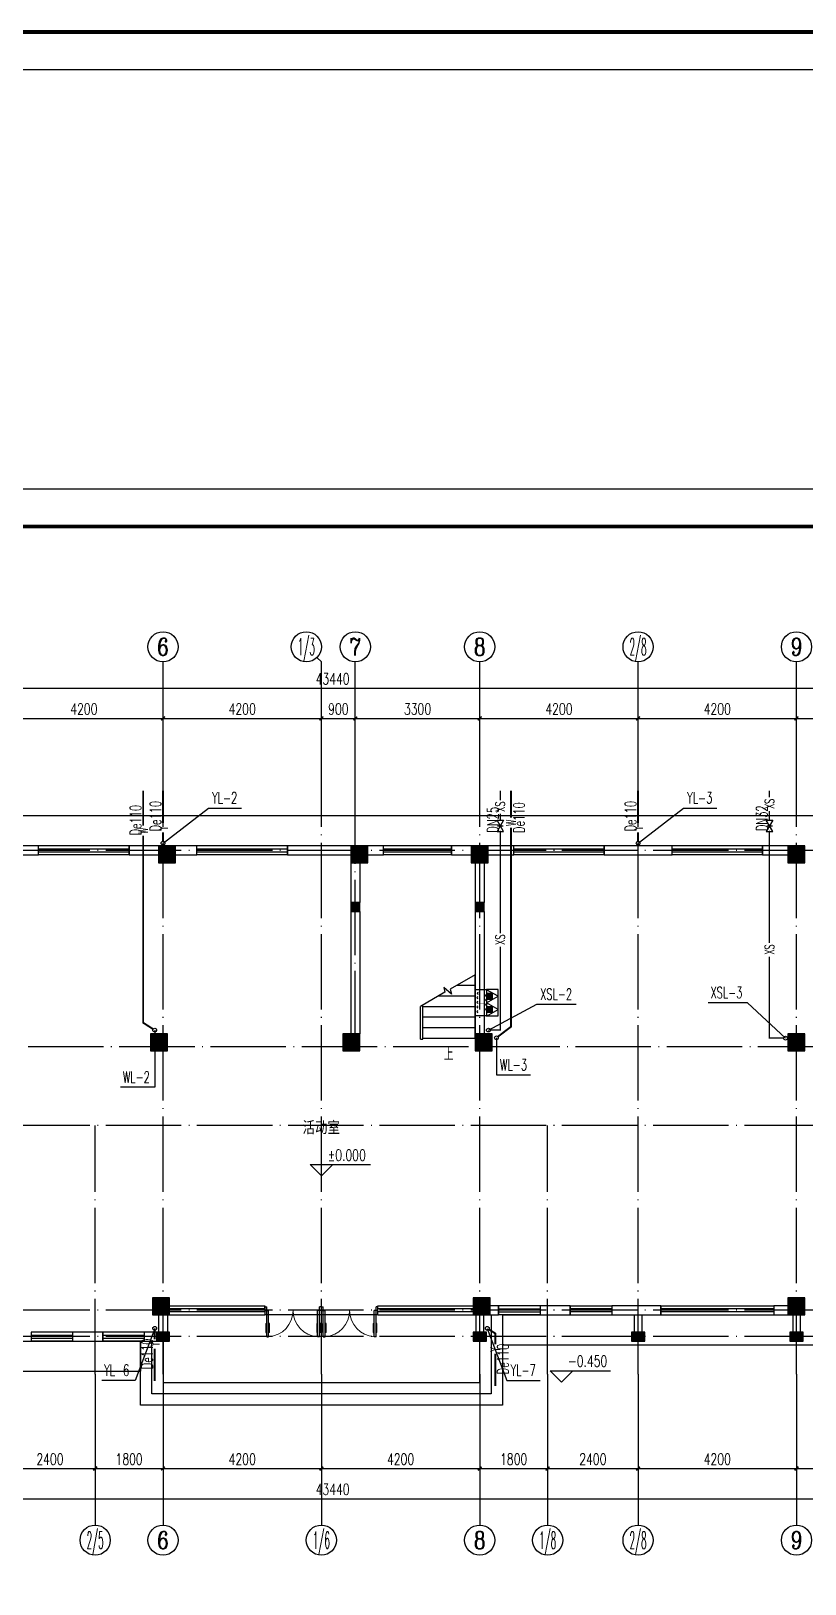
# Model space of a CAD drawing. Extents: x -216126 to 1846968, y -229642 to 543368.
# Drawn here: x 404697 to 425222, y 378056 to 419253 of the extents above; entities that cross this region are included whole.
import ezdxf
from ezdxf.enums import TextEntityAlignment as Align

# ---------------------------------------------------------------- set-up
doc = ezdxf.new("R2010")
doc.units = 0
doc.header["$LTSCALE"] = 1000
doc.header["$MEASUREMENT"] = 0
doc.linetypes.add('DOTE', pattern=[2.42, 2, -0.2, 0.02, -0.2])
doc.layers.get('Defpoints').update_dxf_attribs({"color": 250})
for name, color, linetype in [('AXIS', 171, 'Continuous'), ('AXIS_TEXT', 7, 'Continuous'), ('COLUMN', 9, 'Continuous'), ('DIM_ELEV', 171, 'Continuous'), ('DIM_SYMB', 171, 'Continuous'), ('DIM_污水', 3, 'Continuous'), ('DIM_消防', 3, 'Continuous'), ('DIM_雨水', 3, 'Continuous'), ('DOTE', 8, 'DOTE'), ('GROUND', 150, 'Continuous'), ('JZ__灭火器', 6, 'Continuous'), ('PIPE-污水', 2, 'Continuous'), ('PIPE-消防', 1, 'Continuous'), ('PIPE-雨水', 4, 'Continuous'), ('PUB_HATCH', 8, 'Continuous'), ('PUB_TEXT', 7, 'Continuous'), ('S_WALL', 9, 'Continuous'), ('STAIR', 3, 'Continuous'), ('TEXT_污水', 7, 'Continuous'), ('TEXT_消防', 7, 'Continuous'), ('TEXT_雨水', 7, 'Continuous'), ('TK', 4, 'Continuous'), ('TWT_TEXT', 7, 'Continuous'), ('VALVE_消防', 7, 'Continuous'), ('VPIPE-污水', 2, 'Continuous'), ('VPIPE-消防', 1, 'Continuous'), ('VPIPE-雨水', 4, 'Continuous'), ('WALL', 9, 'Continuous'), ('WINDOW', 8, 'Continuous')]:
    doc.layers.add(name, color=color, linetype=linetype)
doc.styles.add('_TCH_AXIS', font='COMPLEX', dxfattribs={"bigfont": 'GBCBIG'})
doc.styles.add('_TCH_DIM', font='SIMPLEX', dxfattribs={"bigfont": 'GBCBIG'})
doc.styles.add('_TCH_DIM_T3', font='SIMPLEX', dxfattribs={"width": 0.705882, "bigfont": 'GBCBIG'})
doc.styles.add('_TWT_PIPEDN', font='SIMPLEX', dxfattribs={"width": 0.8, "height": 3, "bigfont": 'HZTXT'})
doc.styles.add('_TWT_PIPETEXT', font='COMPLEX', dxfattribs={"width": 0.8, "height": 2.5, "bigfont": 'HZTXT'})
doc.styles.add('_TWT_SERIAL', font='COMPLEX', dxfattribs={"width": 0.8, "height": 3, "bigfont": 'HZTXT'})
doc.styles.add('COMPLEX', font='COMPLEX')
doc.styles.add('宋体', font='', dxfattribs={"width": 0.8})
doc.styles.get('宋体').set_extended_font_data('SimSun')
doc.dimstyles.new('_TCH_ARCH&&100', dxfattribs={"dimtxt": 297.5, "dimasz": 100, "dimexe": 250, "dimexo": 300, "dimgap": 100, "dimtad": 1, "dimdec": 0, "dimzin": 0, "dimdsep": 46, "dimtxsty": '_TCH_DIM_T3', "dimblk": 'ARCHTICK', "dimcen": 0.09, "dimclrt": 7, "dimazin": 2, "dimtfac": 1, "dimtdec": 0, "dimtix": 1, "dimtmove": 2, "dimatfit": 3, "dimfxl": 0, "dimtolj": 1, "dimtzin": 0, "dimarcsym": 0})

# ---------------------------------------------------------------- blocks, each defined once
blk = doc.blocks.new('消防软管卷盘')
blk.add_lwpolyline([(4963954, 151899), (4963954, 150312), (4964641, 150312), (4964641, 151899)], close=True)
for points, const_width in [([(4964134, 151704), (4964482, 151704)], 1), ([(4964134, 151566), (4964482, 151566)], 1), ([(4964134, 151428), (4964482, 151428)], 1), ([(4964134, 151290), (4964482, 151290)], 1), ([(4964134, 151152), (4964482, 151152)], 1), ([(4964134, 151014), (4964482, 151014)], 0.1), ([(4964134, 150876), (4964482, 150876)], 1), ([(4964134, 150738), (4964482, 150738)], 1), ([(4964150, 150600), (4964499, 150600)], 1), ([(4964150, 150462), (4964499, 150462)], 1)]:
    blk.add_lwpolyline(points, dxfattribs=dict(const_width=const_width))
for centre, start, end in [((4964134, 151636), 90, 270), ((4964134, 151360), 90, 270), ((4964482, 151498), 270, 90), ((4964134, 151084), 90, 270), ((4964134, 150808), 90, 270), ((4964150, 150532), 90, 270), ((4964482, 151222), 270, 90), ((4964482, 150946), 270, 90), ((4964499, 150670), 270, 90)]:
    blk.add_arc(centre, 69, start, end)
blk = doc.blocks.new('手提式干粉灭火器')
h = blk.add_hatch()
h.set_pattern_fill('ANSI31', color=256, scale=225.365854, style=0)
h.set_pattern_definition([(45, (276289.086, 185586.136), (-19.9197154, 19.9197154), [])])
h.paths.add_polyline_path([(72, 158), (-72, 158), (-72, 19), (72, 19)])
for points in [[(0, 303), (-175, 0), (175, 0)], [(-72, 19), (72, 19), (72, 158), (-72, 158)]]:
    blk.add_lwpolyline(points, close=True)
blk = doc.blocks.new('92623')
blk.add_lwpolyline([(8910066, 83014), (8909273, 83014), (8909273, 82670), (8910066, 82670)], close=True)
at = {"xscale": -0.5, "yscale": 0.5, "zscale": 0.5, "rotation": 89.99999999998747}
blk.add_blockref('消防软管卷盘', (8985223, 2565334), dxfattribs=at)
at = {"layer": 'JZ__灭火器', "xscale": 1.141071624, "yscale": 1.141071624, "zscale": 1.141071624, "rotation": 180}
for p in [(8909466, 83014), (8909863, 83014)]:
    blk.add_blockref('手提式干粉灭火器', p, dxfattribs=at)
blk = doc.blocks.new('GeYuanFrame_38537115', base_point=(20.09, 4.53))
at = {"layer": 'TK'}
blk.add_lwpolyline([(20.09, 4.53), (20.09, 598.53), (861.09, 598.53), (861.09, 4.53)], close=True, dxfattribs=at)
at = {"layer": 'TK', "const_width": 1}
blk.add_lwpolyline([(45.09, 588.53), (851.09, 588.53), (851.09, 14.53), (45.09, 14.53)], close=True, dxfattribs=at)
blk = doc.blocks.new('GeYuanFrame_37871803', base_point=(20.09, 4.53))
at = {"layer": 'TK'}
blk.add_lwpolyline([(20.09, 4.53), (20.09, 598.53), (861.09, 598.53), (861.09, 4.53)], close=True, dxfattribs=at)
at = {"layer": 'TK', "const_width": 1}
blk.add_lwpolyline([(45.09, 588.53), (851.09, 588.53), (851.09, 14.53), (45.09, 14.53)], close=True, dxfattribs=at)
blk = doc.blocks.new('$TCHSYS$WIN2D')
for p, q in [((-0.5, 0.5), (0.5, 0.5)), ((-0.5, 0.5), (-0.5, -0.5)), ((0.5, 0.5), (0.5, -0.5)), ((0.5, 0.167), (-0.5, 0.167)), ((0.5, -0.167), (-0.5, -0.167)), ((-0.5, -0.5), (0.5, -0.5))]:
    blk.add_line(p, q)
blk = doc.blocks.new('_FZH')
blk.add_lwpolyline([(-0.5, -0.5), (0.5, -0.5), (0.5, 0.5), (-0.5, 0.5)], close=True)
at = {"layer": 'PUB_HATCH'}
blk.add_solid([(-0.5, -0.5), (0.5, -0.5), (-0.5, 0.5), (0.5, 0.5)], dxfattribs=at)
blk = doc.blocks.new('$WINLIB2D$00000001')
at = {"color": 0}
for points in [[(-0.5, 0.5), (-0.5, -0.5)], [(-0.5, 0.5), (0.5, 0.5)], [(0.5, -0.5), (0.5, 0.5)], [(0.5, 0.167), (-0.5, 0.167)], [(0.5, -0.167), (-0.5, -0.167)], [(-0.5, -0.5), (0.5, -0.5)]]:
    blk.add_lwpolyline(points, dxfattribs=at)
blk = doc.blocks.new('$DorLib2D$00000011')
at = {"lineweight": 13}
for p, q in [((-0.483, 0.396), (-0.483, 0.235)), ((-0.417, 0.396), (-0.417, 0.235)), ((0.417, 0.396), (0.417, 0.235)), ((0.483, 0.396), (0.483, 0.235))]:
    blk.add_line(p, q, dxfattribs=at)
for p, q in [((-0.483, 0.396), (-0.467, 0.396)), ((-0.467, 0.471), (-0.467, -0.062)), ((-0.467, 0.471), (-0.433, 0.471)), ((-0.433, 0.471), (-0.433, 0.004)), ((-0.417, 0.396), (-0.433, 0.396)), ((0.417, 0.396), (0.433, 0.396)), ((0.433, 0.471), (0.433, 0.004)), ((0.467, 0.471), (0.433, 0.471)), ((0.467, 0.471), (0.467, -0.062)), ((0.483, 0.396), (0.467, 0.396)), ((-0.5, 0.004), (-0.433, 0.004)), ((-0.5, 0.004), (-0.5, -0.062)), ((-0.483, 0.235), (-0.467, 0.235)), ((-0.417, 0.235), (-0.433, 0.235)), ((0.417, 0.235), (0.433, 0.235)), ((0.5, 0.004), (0.433, 0.004)), ((0.483, 0.235), (0.467, 0.235)), ((0.5, 0.004), (0.5, -0.062)), ((-0.5, -0.062), (-0.467, -0.062)), ((0.5, -0.062), (0.467, -0.062))]:
    blk.add_line(p, q)
for centre, start, end in [((-0.467, 0.004), 0, 85.904), ((0.467, 0.004), 94.096, 180)]:
    blk.add_arc(centre, 0.467, start, end, dxfattribs=at)
blk = doc.blocks.new('_AXISO')
blk.add_circle((0, 0), 0.5)
at = {"layer": 'AXIS_TEXT', "style": 'COMPLEX', "width": 1.041667}
blk.add_attdef('A', text='', height=0.56, dxfattribs=at).set_placement((-0.25, -0.28), (0.25, -0.28), align=Align.FIT)
blk = doc.blocks.new('_ArchTick')
at = {"color": 0, "linetype": 'ByBlock', "const_width": 0.4}
blk.add_lwpolyline([(-0.5, -0.5), (0.5, 0.5)], dxfattribs=at)
blk = doc.blocks.new('*D276')
at = {"layer": 'AXIS', "color": 0, "lineweight": -2}
for p, q in [((390977, 383317), (390977, 380067)), ((434417, 383317), (434417, 380067)), ((390977, 380317), (434417, 380317))]:
    blk.add_line(p, q, dxfattribs=at)
at = {"layer": 'Defpoints', "color": 0}
for p in [(390977, 383617), (434417, 383617), (434417, 380317)]:
    blk.add_point(p, dxfattribs=at)
at = {"layer": 'AXIS', "color": 0, "lineweight": -2, "xscale": 100, "yscale": 100, "zscale": 100, "rotation": 180}
blk.add_blockref('_ArchTick', (390977, 380317), dxfattribs=at)
at = {"layer": 'AXIS', "color": 0, "lineweight": -2, "xscale": 100, "yscale": 100, "zscale": 100}
blk.add_blockref('_ArchTick', (434417, 380317), dxfattribs=at)
at = {"layer": 'AXIS', "color": 7, "insert": (412697, 380566), "char_height": 297.5, "attachment_point": 5, "style": '_TCH_DIM_T3'}
blk.add_mtext('\\A1;43440', dxfattribs=at)
blk = doc.blocks.new('*D282')
at = {"layer": 'AXIS', "color": 0, "lineweight": -2}
for p, q in [((403997, 383317), (403997, 380867)), ((406397, 383317), (406397, 380867)), ((403997, 381117), (406397, 381117))]:
    blk.add_line(p, q, dxfattribs=at)
at = {"layer": 'Defpoints', "color": 0}
for p in [(403997, 383617), (406397, 383617), (406397, 381117)]:
    blk.add_point(p, dxfattribs=at)
at = {"layer": 'AXIS', "color": 0, "lineweight": -2, "xscale": 100, "yscale": 100, "zscale": 100, "rotation": 180}
blk.add_blockref('_ArchTick', (403997, 381117), dxfattribs=at)
at = {"layer": 'AXIS', "color": 0, "lineweight": -2, "xscale": 100, "yscale": 100, "zscale": 100}
blk.add_blockref('_ArchTick', (406397, 381117), dxfattribs=at)
at = {"layer": 'AXIS', "color": 7, "insert": (405197, 381366), "char_height": 297.5, "attachment_point": 5, "style": '_TCH_DIM_T3'}
blk.add_mtext('\\A1;2400', dxfattribs=at)
blk = doc.blocks.new('*D283')
at = {"layer": 'AXIS', "color": 0, "lineweight": -2}
for p, q in [((406397, 383317), (406397, 380867)), ((408197, 383317), (408197, 380867)), ((406397, 381117), (408197, 381117))]:
    blk.add_line(p, q, dxfattribs=at)
at = {"layer": 'Defpoints', "color": 0}
for p in [(406397, 383617), (408197, 383617), (408197, 381117)]:
    blk.add_point(p, dxfattribs=at)
at = {"layer": 'AXIS', "color": 0, "lineweight": -2, "xscale": 100, "yscale": 100, "zscale": 100, "rotation": 180}
blk.add_blockref('_ArchTick', (406397, 381117), dxfattribs=at)
at = {"layer": 'AXIS', "color": 0, "lineweight": -2, "xscale": 100, "yscale": 100, "zscale": 100}
blk.add_blockref('_ArchTick', (408197, 381117), dxfattribs=at)
at = {"layer": 'AXIS', "color": 7, "insert": (407297, 381366), "char_height": 297.5, "attachment_point": 5, "style": '_TCH_DIM_T3'}
blk.add_mtext('\\A1;1800', dxfattribs=at)
blk = doc.blocks.new('*D284')
at = {"layer": 'AXIS', "color": 0, "lineweight": -2}
for p, q in [((408197, 383317), (408197, 380867)), ((412397, 383317), (412397, 380867)), ((408197, 381117), (412397, 381117))]:
    blk.add_line(p, q, dxfattribs=at)
at = {"layer": 'Defpoints', "color": 0}
for p in [(408197, 383617), (412397, 383617), (412397, 381117)]:
    blk.add_point(p, dxfattribs=at)
at = {"layer": 'AXIS', "color": 0, "lineweight": -2, "xscale": 100, "yscale": 100, "zscale": 100, "rotation": 180}
blk.add_blockref('_ArchTick', (408197, 381117), dxfattribs=at)
at = {"layer": 'AXIS', "color": 0, "lineweight": -2, "xscale": 100, "yscale": 100, "zscale": 100}
blk.add_blockref('_ArchTick', (412397, 381117), dxfattribs=at)
at = {"layer": 'AXIS', "color": 7, "insert": (410297, 381366), "char_height": 297.5, "attachment_point": 5, "style": '_TCH_DIM_T3'}
blk.add_mtext('\\A1;4200', dxfattribs=at)
blk = doc.blocks.new('*D285')
at = {"layer": 'AXIS', "color": 0, "lineweight": -2}
for p, q in [((412397, 383317), (412397, 380867)), ((416597, 383317), (416597, 380867)), ((412397, 381117), (416597, 381117))]:
    blk.add_line(p, q, dxfattribs=at)
at = {"layer": 'Defpoints', "color": 0}
for p in [(412397, 383617), (416597, 383617), (416597, 381117)]:
    blk.add_point(p, dxfattribs=at)
at = {"layer": 'AXIS', "color": 0, "lineweight": -2, "xscale": 100, "yscale": 100, "zscale": 100, "rotation": 180}
blk.add_blockref('_ArchTick', (412397, 381117), dxfattribs=at)
at = {"layer": 'AXIS', "color": 0, "lineweight": -2, "xscale": 100, "yscale": 100, "zscale": 100}
blk.add_blockref('_ArchTick', (416597, 381117), dxfattribs=at)
at = {"layer": 'AXIS', "color": 7, "insert": (414497, 381366), "char_height": 297.5, "attachment_point": 5, "style": '_TCH_DIM_T3'}
blk.add_mtext('\\A1;4200', dxfattribs=at)
blk = doc.blocks.new('*D286')
at = {"layer": 'AXIS', "color": 0, "lineweight": -2}
for p, q in [((416597, 383317), (416597, 380867)), ((418397, 383317), (418397, 380867)), ((416597, 381117), (418397, 381117))]:
    blk.add_line(p, q, dxfattribs=at)
at = {"layer": 'Defpoints', "color": 0}
for p in [(416597, 383617), (418397, 383617), (418397, 381117)]:
    blk.add_point(p, dxfattribs=at)
at = {"layer": 'AXIS', "color": 0, "lineweight": -2, "xscale": 100, "yscale": 100, "zscale": 100, "rotation": 180}
blk.add_blockref('_ArchTick', (416597, 381117), dxfattribs=at)
at = {"layer": 'AXIS', "color": 0, "lineweight": -2, "xscale": 100, "yscale": 100, "zscale": 100}
blk.add_blockref('_ArchTick', (418397, 381117), dxfattribs=at)
at = {"layer": 'AXIS', "color": 7, "insert": (417497, 381366), "char_height": 297.5, "attachment_point": 5, "style": '_TCH_DIM_T3'}
blk.add_mtext('\\A1;1800', dxfattribs=at)
blk = doc.blocks.new('*D287')
at = {"layer": 'AXIS', "color": 0, "lineweight": -2}
for p, q in [((418397, 383317), (418397, 380867)), ((420797, 383317), (420797, 380867)), ((418397, 381117), (420797, 381117))]:
    blk.add_line(p, q, dxfattribs=at)
at = {"layer": 'Defpoints', "color": 0}
for p in [(418397, 383617), (420797, 383617), (420797, 381117)]:
    blk.add_point(p, dxfattribs=at)
at = {"layer": 'AXIS', "color": 0, "lineweight": -2, "xscale": 100, "yscale": 100, "zscale": 100, "rotation": 180}
blk.add_blockref('_ArchTick', (418397, 381117), dxfattribs=at)
at = {"layer": 'AXIS', "color": 0, "lineweight": -2, "xscale": 100, "yscale": 100, "zscale": 100}
blk.add_blockref('_ArchTick', (420797, 381117), dxfattribs=at)
at = {"layer": 'AXIS', "color": 7, "insert": (419597, 381366), "char_height": 297.5, "attachment_point": 5, "style": '_TCH_DIM_T3'}
blk.add_mtext('\\A1;2400', dxfattribs=at)
blk = doc.blocks.new('*D288')
at = {"layer": 'AXIS', "color": 0, "lineweight": -2}
for p, q in [((420797, 383317), (420797, 380867)), ((424997, 383317), (424997, 380867)), ((420797, 381117), (424997, 381117))]:
    blk.add_line(p, q, dxfattribs=at)
at = {"layer": 'Defpoints', "color": 0}
for p in [(420797, 383617), (424997, 383617), (424997, 381117)]:
    blk.add_point(p, dxfattribs=at)
at = {"layer": 'AXIS', "color": 0, "lineweight": -2, "xscale": 100, "yscale": 100, "zscale": 100, "rotation": 180}
blk.add_blockref('_ArchTick', (420797, 381117), dxfattribs=at)
at = {"layer": 'AXIS', "color": 0, "lineweight": -2, "xscale": 100, "yscale": 100, "zscale": 100}
blk.add_blockref('_ArchTick', (424997, 381117), dxfattribs=at)
at = {"layer": 'AXIS', "color": 7, "insert": (422897, 381366), "char_height": 297.5, "attachment_point": 5, "style": '_TCH_DIM_T3'}
blk.add_mtext('\\A1;4200', dxfattribs=at)
blk = doc.blocks.new('*D289')
at = {"layer": 'AXIS', "color": 0, "lineweight": -2}
for p, q in [((424997, 383317), (424997, 380867)), ((429197, 383317), (429197, 380867)), ((424997, 381117), (429197, 381117))]:
    blk.add_line(p, q, dxfattribs=at)
at = {"layer": 'Defpoints', "color": 0}
for p in [(424997, 383617), (429197, 383617), (429197, 381117)]:
    blk.add_point(p, dxfattribs=at)
at = {"layer": 'AXIS', "color": 0, "lineweight": -2, "xscale": 100, "yscale": 100, "zscale": 100, "rotation": 180}
blk.add_blockref('_ArchTick', (424997, 381117), dxfattribs=at)
at = {"layer": 'AXIS', "color": 0, "lineweight": -2, "xscale": 100, "yscale": 100, "zscale": 100}
blk.add_blockref('_ArchTick', (429197, 381117), dxfattribs=at)
at = {"layer": 'AXIS', "color": 7, "insert": (427097, 381366), "char_height": 297.5, "attachment_point": 5, "style": '_TCH_DIM_T3'}
blk.add_mtext('\\A1;4200', dxfattribs=at)
blk = doc.blocks.new('*D293')
at = {"layer": 'AXIS', "color": 0, "lineweight": -2}
for p, q in [((390977, 398817), (390977, 402067)), ((390977, 401817), (434417, 401817)), ((434417, 398817), (434417, 402067))]:
    blk.add_line(p, q, dxfattribs=at)
at = {"layer": 'Defpoints', "color": 0}
for p in [(434417, 401817), (390977, 398517), (434417, 398517)]:
    blk.add_point(p, dxfattribs=at)
at = {"layer": 'AXIS', "color": 0, "lineweight": -2, "xscale": 100, "yscale": 100, "zscale": 100, "rotation": 180}
blk.add_blockref('_ArchTick', (390977, 401817), dxfattribs=at)
at = {"layer": 'AXIS', "color": 0, "lineweight": -2, "xscale": 100, "yscale": 100, "zscale": 100}
blk.add_blockref('_ArchTick', (434417, 401817), dxfattribs=at)
at = {"layer": 'AXIS', "color": 7, "insert": (412697, 402066), "char_height": 297.5, "attachment_point": 5, "style": '_TCH_DIM_T3'}
blk.add_mtext('\\A1;43440', dxfattribs=at)
blk = doc.blocks.new('*D299')
at = {"layer": 'AXIS', "color": 0, "lineweight": -2}
for p, q in [((403997, 398817), (403997, 401267)), ((408197, 398817), (408197, 401267)), ((403997, 401017), (408197, 401017))]:
    blk.add_line(p, q, dxfattribs=at)
at = {"layer": 'Defpoints', "color": 0}
for p in [(408197, 401017), (403997, 398517), (408197, 398517)]:
    blk.add_point(p, dxfattribs=at)
at = {"layer": 'AXIS', "color": 0, "lineweight": -2, "xscale": 100, "yscale": 100, "zscale": 100, "rotation": 180}
blk.add_blockref('_ArchTick', (403997, 401017), dxfattribs=at)
at = {"layer": 'AXIS', "color": 0, "lineweight": -2, "xscale": 100, "yscale": 100, "zscale": 100}
blk.add_blockref('_ArchTick', (408197, 401017), dxfattribs=at)
at = {"layer": 'AXIS', "color": 7, "insert": (406097, 401266), "char_height": 297.5, "attachment_point": 5, "style": '_TCH_DIM_T3'}
blk.add_mtext('\\A1;4200', dxfattribs=at)
blk = doc.blocks.new('*D300')
at = {"layer": 'AXIS', "color": 0, "lineweight": -2}
for p, q in [((408197, 398817), (408197, 401267)), ((412397, 398817), (412397, 401267)), ((408197, 401017), (412397, 401017))]:
    blk.add_line(p, q, dxfattribs=at)
at = {"layer": 'Defpoints', "color": 0}
for p in [(412397, 401017), (408197, 398517), (412397, 398517)]:
    blk.add_point(p, dxfattribs=at)
at = {"layer": 'AXIS', "color": 0, "lineweight": -2, "xscale": 100, "yscale": 100, "zscale": 100, "rotation": 180}
blk.add_blockref('_ArchTick', (408197, 401017), dxfattribs=at)
at = {"layer": 'AXIS', "color": 0, "lineweight": -2, "xscale": 100, "yscale": 100, "zscale": 100}
blk.add_blockref('_ArchTick', (412397, 401017), dxfattribs=at)
at = {"layer": 'AXIS', "color": 7, "insert": (410297, 401266), "char_height": 297.5, "attachment_point": 5, "style": '_TCH_DIM_T3'}
blk.add_mtext('\\A1;4200', dxfattribs=at)
blk = doc.blocks.new('*D301')
at = {"layer": 'AXIS', "color": 0, "lineweight": -2}
for p, q in [((412397, 398817), (412397, 401267)), ((413297, 398817), (413297, 401267)), ((412397, 401017), (413297, 401017))]:
    blk.add_line(p, q, dxfattribs=at)
at = {"layer": 'Defpoints', "color": 0}
for p in [(413297, 401017), (412397, 398517), (413297, 398517)]:
    blk.add_point(p, dxfattribs=at)
at = {"layer": 'AXIS', "color": 0, "lineweight": -2, "xscale": 100, "yscale": 100, "zscale": 100, "rotation": 180}
blk.add_blockref('_ArchTick', (412397, 401017), dxfattribs=at)
at = {"layer": 'AXIS', "color": 0, "lineweight": -2, "xscale": 100, "yscale": 100, "zscale": 100}
blk.add_blockref('_ArchTick', (413297, 401017), dxfattribs=at)
at = {"layer": 'AXIS', "color": 7, "insert": (412847, 401266), "char_height": 297.5, "attachment_point": 5, "style": '_TCH_DIM_T3'}
blk.add_mtext('\\A1;900', dxfattribs=at)
blk = doc.blocks.new('*D302')
at = {"layer": 'AXIS', "color": 0, "lineweight": -2}
for p, q in [((413297, 398817), (413297, 401267)), ((416597, 398817), (416597, 401267)), ((413297, 401017), (416597, 401017))]:
    blk.add_line(p, q, dxfattribs=at)
at = {"layer": 'Defpoints', "color": 0}
for p in [(416597, 401017), (413297, 398517), (416597, 398517)]:
    blk.add_point(p, dxfattribs=at)
at = {"layer": 'AXIS', "color": 0, "lineweight": -2, "xscale": 100, "yscale": 100, "zscale": 100, "rotation": 180}
blk.add_blockref('_ArchTick', (413297, 401017), dxfattribs=at)
at = {"layer": 'AXIS', "color": 0, "lineweight": -2, "xscale": 100, "yscale": 100, "zscale": 100}
blk.add_blockref('_ArchTick', (416597, 401017), dxfattribs=at)
at = {"layer": 'AXIS', "color": 7, "insert": (414947, 401266), "char_height": 297.5, "attachment_point": 5, "style": '_TCH_DIM_T3'}
blk.add_mtext('\\A1;3300', dxfattribs=at)
blk = doc.blocks.new('*D303')
at = {"layer": 'AXIS', "color": 0, "lineweight": -2}
for p, q in [((416597, 398817), (416597, 401267)), ((420797, 398817), (420797, 401267)), ((416597, 401017), (420797, 401017))]:
    blk.add_line(p, q, dxfattribs=at)
at = {"layer": 'Defpoints', "color": 0}
for p in [(420797, 401017), (416597, 398517), (420797, 398517)]:
    blk.add_point(p, dxfattribs=at)
at = {"layer": 'AXIS', "color": 0, "lineweight": -2, "xscale": 100, "yscale": 100, "zscale": 100, "rotation": 180}
blk.add_blockref('_ArchTick', (416597, 401017), dxfattribs=at)
at = {"layer": 'AXIS', "color": 0, "lineweight": -2, "xscale": 100, "yscale": 100, "zscale": 100}
blk.add_blockref('_ArchTick', (420797, 401017), dxfattribs=at)
at = {"layer": 'AXIS', "color": 7, "insert": (418697, 401266), "char_height": 297.5, "attachment_point": 5, "style": '_TCH_DIM_T3'}
blk.add_mtext('\\A1;4200', dxfattribs=at)
blk = doc.blocks.new('*D304')
at = {"layer": 'AXIS', "color": 0, "lineweight": -2}
for p, q in [((420797, 398817), (420797, 401267)), ((424997, 398817), (424997, 401267)), ((420797, 401017), (424997, 401017))]:
    blk.add_line(p, q, dxfattribs=at)
at = {"layer": 'Defpoints', "color": 0}
for p in [(424997, 401017), (420797, 398517), (424997, 398517)]:
    blk.add_point(p, dxfattribs=at)
at = {"layer": 'AXIS', "color": 0, "lineweight": -2, "xscale": 100, "yscale": 100, "zscale": 100, "rotation": 180}
blk.add_blockref('_ArchTick', (420797, 401017), dxfattribs=at)
at = {"layer": 'AXIS', "color": 0, "lineweight": -2, "xscale": 100, "yscale": 100, "zscale": 100}
blk.add_blockref('_ArchTick', (424997, 401017), dxfattribs=at)
at = {"layer": 'AXIS', "color": 7, "insert": (422897, 401266), "char_height": 297.5, "attachment_point": 5, "style": '_TCH_DIM_T3'}
blk.add_mtext('\\A1;4200', dxfattribs=at)
blk = doc.blocks.new('*D305')
at = {"layer": 'AXIS', "color": 0, "lineweight": -2}
for p, q in [((424997, 398817), (424997, 401267)), ((429197, 398817), (429197, 401267)), ((424997, 401017), (429197, 401017))]:
    blk.add_line(p, q, dxfattribs=at)
at = {"layer": 'Defpoints', "color": 0}
for p in [(429197, 401017), (424997, 398517), (429197, 398517)]:
    blk.add_point(p, dxfattribs=at)
at = {"layer": 'AXIS', "color": 0, "lineweight": -2, "xscale": 100, "yscale": 100, "zscale": 100, "rotation": 180}
blk.add_blockref('_ArchTick', (424997, 401017), dxfattribs=at)
at = {"layer": 'AXIS', "color": 0, "lineweight": -2, "xscale": 100, "yscale": 100, "zscale": 100}
blk.add_blockref('_ArchTick', (429197, 401017), dxfattribs=at)
at = {"layer": 'AXIS', "color": 7, "insert": (427097, 401266), "char_height": 297.5, "attachment_point": 5, "style": '_TCH_DIM_T3'}
blk.add_mtext('\\A1;4200', dxfattribs=at)
blk = doc.blocks.new('$VALVE$00000296')
for points in [[(-125, 72), (-125, -72), (125, 72), (125, -72), (-125, 72)], [(0, 60), (0, -64)]]:
    blk.add_lwpolyline(points)
for p in [(-125, 0), (125, 0)]:
    blk.add_point(p)

msp = doc.modelspace()

# ---------------------------------------------------------------- hatches: boundary and pattern name
at = {"layer": 'PIPE-污水', "linetype": 'Continuous'}
for points in [[(407669.5, 392945), (407656, 392924), (407644.5, 392931.4)], [(407669.5, 392945), (407644.5, 392945), (407644.5, 392931.4)], [(417425.5, 392838.5), (417440.7, 392818.6), (417450.5, 392826.1)], [(417425.5, 392838.5), (417450.5, 392838.5), (417450.5, 392826.1)]]:
    msp.add_hatch(color=256, dxfattribs=at).paths.add_polyline_path(points)
at = {"layer": 'PIPE-消防', "linetype": 'Continuous'}
for points in [[(417141, 392748.5), (417141, 392731), (417158.5, 392731)], [(417141, 392748.5), (417158.5, 392748.5), (417158.5, 392731)], [(424281.5, 392536.1), (424281.5, 392518.6), (424264, 392518.6)], [(424281.5, 392536.1), (424264, 392536.1), (424264, 392518.6)]]:
    msp.add_hatch(color=256, dxfattribs=at).paths.add_polyline_path(points)
at = {"layer": 'PIPE-雨水', "linetype": 'Continuous'}
for points in [[(417011, 384700), (417024.5, 384721.1), (417036, 384713.7)], [(417011, 384700), (417036, 384700), (417036, 384713.7)]]:
    msp.add_hatch(color=256, dxfattribs=at).paths.add_polyline_path(points)

# ---------------------------------------------------------------- linework, layer by layer
at = {"layer": 'AXIS'}
for p, q in [((408196.8, 398517.4), (408196.8, 402517.4)), ((412279.6, 402634.5), (412396.8, 402517.4)), ((412396.8, 398517.4), (412396.8, 402517.4)), ((413296.8, 398517.4), (413296.8, 402517.4)), ((416596.8, 398517.4), (416596.8, 402517.4)), ((420796.8, 398517.4), (420796.8, 402517.4)), ((424996.8, 398517.4), (424996.8, 402517.4)), ((406396.8, 383617.4), (406396.8, 379617.4)), ((408196.8, 383617.4), (408196.8, 379617.4)), ((412396.8, 383617.4), (412396.8, 379617.4)), ((416596.8, 383617.4), (416596.8, 379617.4)), ((418396.8, 383617.4), (418396.8, 379617.4)), ((420796.8, 383617.4), (420796.8, 379617.4)), ((424996.8, 383617.4), (424996.8, 379617.4))]:
    msp.add_line(p, q, dxfattribs=at)
at = {"layer": 'DIM_ELEV'}
for p, q in [((412396.8, 388879.2), (412096.8, 389179.2)), ((412096.8, 389179.2), (413696.8, 389179.2)), ((412396.8, 388879.2), (412696.8, 389179.2)), ((418766.5, 383411.6), (418466.5, 383711.6)), ((418466.5, 383711.6), (420066.5, 383711.6)), ((418766.5, 383411.6), (419066.5, 383711.6))]:
    msp.add_line(p, q, dxfattribs=at)
at = {"layer": 'DIM_SYMB', "color": 8}
msp.add_lwpolyline([(415751.8, 392397.4, 0, 0, 0), (415751.8, 393357.4, 80, 0, 0), (415751.8, 393657.4, 0, 0, 0)], format="xyseb", dxfattribs=at)
at = {"layer": 'DIM_污水'}
for p, q in [((407976.8, 392747.4), (407976.8, 391233)), ((417039.5, 392544.4), (417039.5, 391560.5)), ((417039.5, 391560.5), (417944, 391560.5)), ((407976.8, 391233), (407072.2, 391233))]:
    msp.add_line(p, q, dxfattribs=at)
at = {"layer": 'DIM_消防'}
for p, q in [((416826.5, 392748.5), (418113.5, 393432.5)), ((418113.5, 393432.5), (419154.4, 393432.5)), ((423697, 393473.1), (422656.1, 393473.1)), ((424706.5, 392536.1), (423697, 393473.1))]:
    msp.add_line(p, q, dxfattribs=at)
at = {"layer": 'DIM_雨水'}
for p, q in [((408196.8, 397708.4), (409401.8, 398639.9)), ((409401.8, 398639.9), (410281.3, 398639.9)), ((420796.8, 397708.4), (422001.8, 398639.9)), ((422001.8, 398639.9), (422881.3, 398639.9)), ((407975, 384836.9), (407454.3, 383455)), ((416796.5, 384836.9), (417317.3, 383455)), ((407454.3, 383455), (406574.7, 383455)), ((417317.3, 383455), (418196.8, 383455))]:
    msp.add_line(p, q, dxfattribs=at)
at = {"layer": 'DOTE'}
for p, q in [((408196.8, 383617.4), (408196.8, 398517.4)), ((412396.8, 383617.4), (412396.8, 398517.4)), ((413296.8, 392317.4), (413296.8, 398517.4)), ((416596.8, 383617.4), (416596.8, 398517.4)), ((420796.8, 383617.4), (420796.8, 398517.4)), ((424996.8, 383617.4), (424996.8, 398517.4)), ((435296.8, 397517.4), (390096.8, 397517.4)), ((390096.8, 392317.4), (435296.8, 392317.4)), ((435296.8, 390217.4), (390096.8, 390217.4)), ((406396.8, 383617.4), (406396.8, 390217.4)), ((418396.8, 383617.4), (418396.8, 390217.4)), ((435296.8, 385317.4), (390096.8, 385317.4)), ((435296.8, 384617.4), (390096.8, 384617.4))]:
    msp.add_line(p, q, dxfattribs=at)
at = {"layer": 'GROUND', "color": 8}
for p, q in [((435216.8, 398437.4), (390176.8, 398437.4)), ((408076.8, 397637.4), (399916.8, 397637.4)), ((413176.8, 397637.4), (408526.8, 397637.4)), ((416371.8, 397637.4), (413626.8, 397637.4)), ((424771.8, 397637.4), (416821.8, 397637.4)), ((417196.8, 385197.4), (424771.8, 385197.4)), ((417196.8, 385197.4), (417196.8, 384397.4)), ((395716.8, 384497.4), (407596.8, 384497.4)), ((407596.8, 384497.4), (407596.8, 383697.4)), ((417196.8, 384397.4), (428276.8, 384397.4)), ((390476.8, 383697.4), (407596.8, 383697.4))]:
    msp.add_line(p, q, dxfattribs=at)
at = {"layer": 'PIPE-污水', "linetype": 'Continuous', "const_width": 50}
for points in [[(407669.5, 398173.3), (407669.5, 399102.5)], [(417425.5, 398382.8), (417425.5, 399102.5)], [(417425.5, 392838.5), (417425.5, 398115.2)], [(407669.5, 392945), (407669.5, 397905.7)], [(407934.7, 392774.4), (407669.5, 392945)], [(417079.3, 392574.7), (417425.5, 392838.5)]]:
    msp.add_lwpolyline(points, dxfattribs=at)
at = {"layer": 'PIPE-消防', "linetype": 'Continuous', "const_width": 35}
for points in [[(417141, 398848), (417141, 399102.5)], [(424281.5, 398922), (424281.5, 399102.5)], [(417141, 398317.5), (417141, 398489)], [(424281.5, 398317.5), (424281.5, 398563)], [(417141, 395319.5), (417141, 398017.5)], [(424281.5, 395058), (424281.5, 398017.5)], [(417141, 392748.5), (417141, 394960.5)], [(424281.5, 392536.1), (424281.5, 394699)], [(416876.5, 392748.5), (417141, 392748.5)], [(424656.5, 392536.1), (424281.5, 392536.1)]]:
    msp.add_lwpolyline(points, dxfattribs=at)
at = {"layer": 'PIPE-雨水', "linetype": 'Continuous', "const_width": 50}
for points in [[(408196.8, 398243.4), (408196.8, 399102.5)], [(420796.8, 398243.4), (420796.8, 399102.5)], [(408196.8, 397758.4), (408196.8, 397998.6)], [(420796.8, 397758.4), (420796.8, 397998.6)], [(407975, 384786.9), (407975, 384546.7)], [(416838.7, 384810), (417011, 384700)], [(417011, 384700), (417011, 384409.8)], [(407975, 384301.9), (407975, 383442.8)], [(417011, 384165), (417011, 383305.9)]]:
    msp.add_lwpolyline(points, dxfattribs=at)
at = {"layer": 'STAIR', "color": 8}
for p, q in [((415847.2, 393701.9), (415641.2, 393874.8)), ((415641.2, 393874.8), (415674, 393752.5)), ((416476.8, 394215.9), (415812.3, 393832.3)), ((415994.2, 393937.4), (416476.8, 393937.4)), ((416476.8, 392537.4), (416476.8, 394215.9)), ((415674, 393752.5), (415026.8, 393378.8)), ((415509.3, 393657.4), (416476.8, 393657.4)), ((415812.3, 393832.3), (415847.2, 393701.9)), ((415026.8, 392537.4), (415026.8, 393378.8)), ((415026.8, 392507.4), (415026.8, 393378.8)), ((415086.8, 392507.4), (415086.8, 393413.4)), ((415086.8, 393377.4), (416476.8, 393377.4)), ((415086.8, 393097.4), (416476.8, 393097.4)), ((415086.8, 392817.4), (416476.8, 392817.4)), ((415026.8, 392507.4), (415086.8, 392507.4)), ((415086.8, 392537.4), (416476.8, 392537.4)), ((417196.8, 385197.4), (417196.8, 382797.4)), ((407596.8, 382797.4), (407596.8, 384497.4)), ((407596.8, 384497.4), (408196.8, 384497.4)), ((408196.8, 384497.4), (408196.8, 383397.4)), ((416596.8, 383397.4), (416596.8, 384497.4)), ((408196.8, 383397.4), (416596.8, 383397.4)), ((417196.8, 382797.4), (407596.8, 382797.4))]:
    msp.add_line(p, q, dxfattribs=at)
msp.add_lwpolyline([(416896.8, 385197.4), (416896.8, 383097.4), (407896.8, 383097.4), (407896.8, 384497.4)], dxfattribs=at)
at = {"layer": 'VPIPE-污水', "linetype": 'Continuous'}
for centre in [(407976.8, 392747.4), (417039.5, 392544.4)]:
    msp.add_circle(centre, 50, dxfattribs=at)
at = {"layer": 'VPIPE-消防', "linetype": 'Continuous'}
for centre in [(416826.5, 392748.5), (424706.5, 392536.1)]:
    msp.add_circle(centre, 50, dxfattribs=at)
at = {"layer": 'VPIPE-雨水', "linetype": 'Continuous'}
for centre in [(408196.8, 397708.4), (420796.8, 397708.4), (407975, 384836.9), (416796.5, 384836.9)]:
    msp.add_circle(centre, 50, dxfattribs=at)
at = {"layer": 'WALL'}
for p, q in [((404896.8, 397637.4), (403396.8, 397637.4)), ((404896.8, 397397.4), (404896.8, 397637.4)), ((408076.8, 397637.4), (407296.8, 397637.4)), ((407296.8, 397637.4), (407296.8, 397397.4)), ((409096.8, 397637.4), (408526.8, 397637.4)), ((409096.8, 397397.4), (409096.8, 397637.4)), ((413176.8, 397637.4), (411496.8, 397637.4)), ((411496.8, 397637.4), (411496.8, 397397.4)), ((414046.8, 397637.4), (413626.8, 397637.4)), ((414046.8, 397397.4), (414046.8, 397637.4)), ((416371.8, 397637.4), (415846.8, 397637.4)), ((415846.8, 397637.4), (415846.8, 397397.4)), ((417496.8, 397637.4), (416821.8, 397637.4)), ((417496.8, 397397.4), (417496.8, 397637.4)), ((421696.8, 397637.4), (419896.8, 397637.4)), ((419896.8, 397637.4), (419896.8, 397397.4)), ((421696.8, 397397.4), (421696.8, 397637.4)), ((424771.8, 397637.4), (424096.8, 397637.4)), ((424096.8, 397637.4), (424096.8, 397397.4)), ((403516.8, 397397.4), (404896.8, 397397.4)), ((407296.8, 397397.4), (408076.8, 397397.4)), ((408526.8, 397397.4), (409096.8, 397397.4)), ((411496.8, 397397.4), (413176.8, 397397.4)), ((413176.8, 397187.4), (413176.8, 396137.4)), ((413416.8, 397187.4), (413416.8, 396137.4)), ((413626.8, 397397.4), (414046.8, 397397.4)), ((415846.8, 397397.4), (416371.8, 397397.4)), ((416476.8, 397187.4), (416476.8, 396137.4)), ((416716.8, 397187.4), (416716.8, 396137.4)), ((416821.8, 397397.4), (417496.8, 397397.4)), ((419896.8, 397397.4), (421696.8, 397397.4)), ((424096.8, 397397.4), (424771.8, 397397.4)), ((413176.8, 395897.4), (413176.8, 392647.4)), ((413416.8, 395897.4), (413416.8, 392647.4)), ((416476.8, 395897.4), (416476.8, 392647.4)), ((416716.8, 395897.4), (416716.8, 392647.4)), ((413296.8, 392565), (413296.8, 392565)), ((413296.8, 392441.2), (413296.8, 392441.2)), ((413296.8, 392317.4), (413296.8, 392317.4)), ((408076.8, 385192.4), (408076.8, 384737.4)), ((408316.8, 385192.4), (408316.8, 384737.4)), ((416496.8, 385192.4), (416496.8, 384737.4)), ((416696.8, 385192.4), (416696.8, 384737.4)), ((417096.8, 385437.4), (416871.8, 385437.4)), ((416871.8, 385197.4), (417096.8, 385197.4)), ((417096.8, 385197.4), (417096.8, 385437.4)), ((418996.8, 385437.4), (418196.8, 385437.4)), ((418196.8, 385437.4), (418196.8, 385197.4)), ((418196.8, 385197.4), (418996.8, 385197.4)), ((418996.8, 385197.4), (418996.8, 385437.4)), ((420796.8, 385437.4), (420096.8, 385437.4)), ((420096.8, 385437.4), (420096.8, 385197.4)), ((420096.8, 385197.4), (420696.8, 385197.4)), ((420696.8, 385197.4), (420696.8, 384737.4)), ((421396.8, 385437.4), (420796.8, 385437.4)), ((420896.8, 385197.4), (420896.8, 384737.4)), ((420896.8, 385197.4), (421396.8, 385197.4)), ((421396.8, 385197.4), (421396.8, 385437.4)), ((424771.8, 385437.4), (424396.8, 385437.4)), ((424396.8, 385437.4), (424396.8, 385197.4)), ((424396.8, 385197.4), (424771.8, 385197.4)), ((424896.8, 385197.4), (424896.8, 384737.4)), ((425096.8, 385197.4), (425096.8, 384737.4)), ((406596.8, 384737.4), (405796.8, 384737.4)), ((405796.8, 384737.4), (405796.8, 384497.4)), ((405796.8, 384497.4), (406596.8, 384497.4)), ((406596.8, 384497.4), (406596.8, 384737.4)), ((408021.8, 384737.4), (407696.8, 384737.4)), ((407696.8, 384737.4), (407696.8, 384497.4)), ((407696.8, 384497.4), (408021.8, 384497.4))]:
    msp.add_line(p, q, dxfattribs=at)
at = {"layer": 'WINDOW'}
for p, q in [((412396.8, 385197.4), (410896.8, 385197.4)), ((413896.8, 385197.4), (412396.8, 385197.4))]:
    msp.add_line(p, q, dxfattribs=at)

# ---------------------------------------------------------------- block references
at = {"xscale": 0.882, "yscale": 0.882, "zscale": 0.882, "rotation": 90}
msp.add_blockref('92623', (489997.8, -7464854.2), dxfattribs=at)
at = {"layer": 'AXIS'}
ref = msp.add_blockref('_AXISO', (408196.8, 402917.4), dxfattribs=dict(at, xscale=800, yscale=800, zscale=800))
ref.add_attrib('A', '6', dxfattribs={"layer": 'AXIS_TEXT', "height": 465.9, "style": '_TCH_AXIS'}).set_placement((408041.4, 402684.4), (408352.1, 402684.4), align=Align.FIT)
ref = msp.add_blockref('_AXISO', (411996.8, 402917.4), dxfattribs=dict(at, xscale=800, yscale=800, zscale=800))
ref.add_attrib('A', '1/3', dxfattribs={"layer": 'AXIS_TEXT', "height": 452.55, "style": '_TCH_AXIS', "width": 0.411765}).set_placement((411770.5, 402691.1), (412223, 402691.1), align=Align.FIT)
ref = msp.add_blockref('_AXISO', (413296.8, 402917.4), dxfattribs=dict(at, xscale=800, yscale=800, zscale=800))
ref.add_attrib('A', '7', dxfattribs={"layer": 'AXIS_TEXT', "height": 465.9, "style": '_TCH_AXIS'}).set_placement((413141.4, 402684.4), (413452.1, 402684.4), align=Align.FIT)
ref = msp.add_blockref('_AXISO', (416596.8, 402917.4), dxfattribs=dict(at, xscale=800, yscale=800, zscale=800))
ref.add_attrib('A', '8', dxfattribs={"layer": 'AXIS_TEXT', "height": 465.9, "style": '_TCH_AXIS'}).set_placement((416441.4, 402684.4), (416752.1, 402684.4), align=Align.FIT)
ref = msp.add_blockref('_AXISO', (420796.8, 402917.4), dxfattribs=dict(at, xscale=800, yscale=800, zscale=800))
ref.add_attrib('A', '2/8', dxfattribs={"layer": 'AXIS_TEXT', "height": 452.55, "style": '_TCH_AXIS', "width": 0.375}).set_placement((420570.5, 402691.1), (421023, 402691.1), align=Align.FIT)
ref = msp.add_blockref('_AXISO', (424996.8, 402917.4), dxfattribs=dict(at, xscale=800, yscale=800, zscale=800))
ref.add_attrib('A', '9', dxfattribs={"layer": 'AXIS_TEXT', "height": 465.9, "style": '_TCH_AXIS'}).set_placement((424841.4, 402684.4), (425152.1, 402684.4), align=Align.FIT)
ref = msp.add_blockref('_AXISO', (406396.8, 379217.4), dxfattribs=dict(at, xscale=800, yscale=800, zscale=800))
ref.add_attrib('A', '2/5', dxfattribs={"layer": 'AXIS_TEXT', "height": 452.55, "style": '_TCH_AXIS', "width": 0.375}).set_placement((406170.5, 378991.1), (406623, 378991.1), align=Align.FIT)
ref = msp.add_blockref('_AXISO', (408196.8, 379217.4), dxfattribs=dict(at, xscale=800, yscale=800, zscale=800))
ref.add_attrib('A', '6', dxfattribs={"layer": 'AXIS_TEXT', "height": 465.9, "style": '_TCH_AXIS'}).set_placement((408041.4, 378984.4), (408352.1, 378984.4), align=Align.FIT)
ref = msp.add_blockref('_AXISO', (412396.8, 379217.4), dxfattribs=dict(at, xscale=800, yscale=800, zscale=800))
ref.add_attrib('A', '1/6', dxfattribs={"layer": 'AXIS_TEXT', "height": 452.55, "style": '_TCH_AXIS', "width": 0.411765}).set_placement((412170.5, 378991.1), (412623, 378991.1), align=Align.FIT)
ref = msp.add_blockref('_AXISO', (416596.8, 379217.4), dxfattribs=dict(at, xscale=800, yscale=800, zscale=800))
ref.add_attrib('A', '8', dxfattribs={"layer": 'AXIS_TEXT', "height": 465.9, "style": '_TCH_AXIS'}).set_placement((416441.4, 378984.4), (416752.1, 378984.4), align=Align.FIT)
ref = msp.add_blockref('_AXISO', (418396.8, 379217.4), dxfattribs=dict(at, xscale=800, yscale=800, zscale=800))
ref.add_attrib('A', '1/8', dxfattribs={"layer": 'AXIS_TEXT', "height": 452.55, "style": '_TCH_AXIS', "width": 0.411765}).set_placement((418170.5, 378991.1), (418623, 378991.1), align=Align.FIT)
ref = msp.add_blockref('_AXISO', (420796.8, 379217.4), dxfattribs=dict(at, xscale=800, yscale=800, zscale=800))
ref.add_attrib('A', '2/8', dxfattribs={"layer": 'AXIS_TEXT', "height": 452.55, "style": '_TCH_AXIS', "width": 0.375}).set_placement((420570.5, 378991.1), (421023, 378991.1), align=Align.FIT)
ref = msp.add_blockref('_AXISO', (424996.8, 379217.4), dxfattribs=dict(at, xscale=800, yscale=800, zscale=800))
ref.add_attrib('A', '9', dxfattribs={"layer": 'AXIS_TEXT', "height": 465.9, "style": '_TCH_AXIS'}).set_placement((424841.4, 378984.4), (425152.1, 378984.4), align=Align.FIT)
at = {"layer": 'COLUMN'}
for p, xscale, yscale, zscale, rotation in [((408301.8, 397412.4), 450, 450, 450, 180), ((413401.8, 397412.4), 450, 450, 450, 180), ((416596.8, 397412.4), 450, 450, 450, 180), ((424996.8, 397412.4), 450, 450, 450, 180), ((413296.8, 396017.4), 240, 240, 240, 180), ((416596.8, 396017.4), 240, 240, 240, 180), ((408091.8, 392422.4), 450, 450, 450, 180), ((413191.8, 392422.4), 450, 450, 450, 270), ((416701.8, 392422.4), 450, 450, 450, 180), ((424996.8, 392422.4), 450, 450, 450, 180), ((408146.8, 385417.4), 450, 450, 450, 180), ((416646.8, 385417.4), 450, 450, 450, 180), ((424996.8, 385422.4), 450, 450, 450, 180), ((408196.8, 384617.4), 350, 240, 240, 180), ((416596.8, 384617.4), 350, 240, 240, 180), ((420796.8, 384617.4), 350, 240, 240, 180), ((424996.8, 384617.4), 350, 240, 240, 180)]:
    msp.add_blockref('_FZH', p, dxfattribs=dict(at, xscale=xscale, yscale=yscale, zscale=zscale, rotation=rotation))
at = {"layer": 'S_WALL', "xscale": 100, "yscale": 100, "zscale": 100}
for name, p in [('GeYuanFrame_38537115', (373449.5, 418228.2)), ('GeYuanFrame_37871803', (373449.5, 347706.6))]:
    msp.add_blockref(name, p, dxfattribs=at)
at = {"layer": 'VALVE_消防', "xscale": 1.2, "yscale": 1.2, "zscale": 1.2, "rotation": 90}
for p in [(417141, 398167.5), (424281.5, 398167.5)]:
    msp.add_blockref('$VALVE$00000296', p, dxfattribs=at)
at = {"layer": 'WINDOW'}
for name, p, xscale, yscale, zscale, rotation in [('$TCHSYS$WIN2D', (406096.8, 397517.4), -2400, -240, -2400, 3.970301554369392e-12), ('$TCHSYS$WIN2D', (410296.8, 397517.4), -2400, -240, -2400, 1.307864041439329e-12), ('$TCHSYS$WIN2D', (414946.8, 397517.4), -1800, -240, -1800, 3.031866641518658e-12), ('$TCHSYS$WIN2D', (418696.8, 397517.4), -2400, -240, -2400, 359.999999999998), ('$TCHSYS$WIN2D', (422896.8, 397517.4), -2400, -240, -2400, 359.999999999998), ('$WINLIB2D$00000001', (409634.3, 385317.4), -2525.000019381754, 240, -2525.000019381754, 179.9999999999996), ('$DorLib2D$00000011', (411646.8, 385317.4), -1500, 1500, -1500, 179.9999999999996), ('$DorLib2D$00000011', (413146.8, 385317.4), 1500, 1500, 1500, 179.9999999999996), ('$WINLIB2D$00000001', (415159.3, 385317.4), -2524.99999999837, 240, -2524.99999999837, 179.9999999999996), ('$TCHSYS$WIN2D', (417646.8, 385317.4), 1100, -240, 1100, 180), ('$TCHSYS$WIN2D', (419546.8, 385317.4), -1100, -240, -1100, 180), ('$TCHSYS$WIN2D', (422896.8, 385317.4), -3000, -240, -3000, 180), ('$TCHSYS$WIN2D', (405246.8, 384617.4), 1100, -240, 1100, 180.000000000002), ('$TCHSYS$WIN2D', (407146.8, 384617.4), 1100, -240, 1100, 180.000000000002)]:
    msp.add_blockref(name, p, dxfattribs=dict(at, xscale=xscale, yscale=yscale, zscale=zscale, rotation=rotation))

# ---------------------------------------------------------------- texts
at = {"layer": 'PUB_TEXT', "color": 8, "style": '_TCH_DIM'}
msp.add_text('上', height=337.6, dxfattribs=at).set_placement((415647.5, 391942.4))
at = {"layer": 'PUB_TEXT'}
for s, height, style, width, p in [('活动室', 303.8, '宋体', 0.8, (411895.8, 390017.4)), ('%%P0.000', 297.5, '_TCH_DIM', 0.705882, (412566.8, 389284.2)), ('-0.450', 297.5, '_TCH_DIM', 0.705882, (418936.5, 383816.6))]:
    msp.add_text(s, height=height, dxfattribs=dict(at, style=style, width=width)).set_placement(p)
at = {"layer": 'TEXT_污水', "linetype": 'Continuous', "style": '_TWT_PIPEDN', "width": 0.64}
for p in [(407619.5, 397910.4), (417788, 397977.9)]:
    msp.add_text('De110', height=300, rotation=90, dxfattribs=at).set_placement(p)
at = {"layer": 'TEXT_污水', "style": '_TWT_PIPETEXT', "width": 0.64}
for p in [(407794.5, 397955.7), (417550.5, 398165.2)]:
    msp.add_text('W', height=250, rotation=90, dxfattribs=at).set_placement(p)
at = {"layer": 'TEXT_消防', "style": '_TWT_PIPETEXT', "width": 0.64}
for p in [(417266, 398539), (424406.5, 398613), (417266, 395010.5), (424406.5, 394749)]:
    msp.add_text('XS', height=250, rotation=90, dxfattribs=at).set_placement(p)
at = {"layer": 'TEXT_消防', "linetype": 'Continuous', "style": '_TWT_PIPEDN', "width": 0.64}
for s, p in [('DN25', (417091, 397985.5)), ('DN32', (424231.5, 398026))]:
    msp.add_text(s, height=300, rotation=90, dxfattribs=at).set_placement(p)
at = {"layer": 'TEXT_雨水', "linetype": 'Continuous', "style": '_TWT_PIPEDN', "width": 0.64}
for p in [(408146.8, 398016.9), (420746.8, 398016.9), (407925, 383751.3), (417361, 383614.4)]:
    msp.add_text('De110', height=300, rotation=90, dxfattribs=at).set_placement(p)
at = {"layer": 'TEXT_雨水', "style": '_TWT_PIPETEXT', "width": 0.64}
for p in [(408321.8, 398048.6), (420921.8, 398048.6), (408100, 384351.9), (417136, 384215)]:
    msp.add_text('Y', height=250, rotation=90, dxfattribs=at).set_placement(p)
at = {"layer": 'TWT_TEXT', "style": '_TWT_SERIAL', "width": 0.64}
for s, p in [('YL-2', (409499, 398759.9)), ('YL-3', (422099, 398759.9)), ('XSL-2', (418198.4, 393552.5)), ('XSL-3', (422716.1, 393593.1)), ('WL-3', (417134.3, 391680.5)), ('WL-2', (407132.2, 391353)), ('YL-6', (406634.7, 383575)), ('YL-7', (417414.5, 383575))]:
    msp.add_text(s, height=300, dxfattribs=at).set_placement(p)

# ---------------------------------------------------------------- dimensions: what is measured, and where the dimension line sits
at = {"layer": 'AXIS'}
for p1, p2, distance, picture, middle in [((390976.8, 398517.4), (434416.8, 398517.4), 3300, '*D293', (412696.8, 402066.1)), ((403996.8, 398517.4), (408196.8, 398517.4), 2500, '*D299', (406096.8, 401266.1)), ((408196.8, 398517.4), (412396.8, 398517.4), 2500, '*D300', (410296.8, 401266.1)), ((412396.8, 398517.4), (413296.8, 398517.4), 2500, '*D301', (412846.8, 401266.1)), ((413296.8, 398517.4), (416596.8, 398517.4), 2500, '*D302', (414946.8, 401266.1)), ((416596.8, 398517.4), (420796.8, 398517.4), 2500, '*D303', (418696.8, 401266.1)), ((420796.8, 398517.4), (424996.8, 398517.4), 2500, '*D304', (422896.8, 401266.1)), ((424996.8, 398517.4), (429196.8, 398517.4), 2500, '*D305', (427096.8, 401266.1)), ((390976.8, 383617.4), (434416.8, 383617.4), -3300, '*D276', (412696.8, 380566.1)), ((403996.8, 383617.4), (406396.8, 383617.4), -2500, '*D282', (405196.8, 381366.1)), ((406396.8, 383617.4), (408196.8, 383617.4), -2500, '*D283', (407296.8, 381366.1)), ((408196.8, 383617.4), (412396.8, 383617.4), -2500, '*D284', (410296.8, 381366.1)), ((412396.8, 383617.4), (416596.8, 383617.4), -2500, '*D285', (414496.8, 381366.1)), ((416596.8, 383617.4), (418396.8, 383617.4), -2500, '*D286', (417496.8, 381366.1)), ((418396.8, 383617.4), (420796.8, 383617.4), -2500, '*D287', (419596.8, 381366.1)), ((420796.8, 383617.4), (424996.8, 383617.4), -2500, '*D288', (422896.8, 381366.1)), ((424996.8, 383617.4), (429196.8, 383617.4), -2500, '*D289', (427096.8, 381366.1))]:
    dim = msp.add_aligned_dim(p1=p1, p2=p2, distance=distance, dimstyle='_TCH_ARCH&&100', dxfattribs=at)
    dim.commit()
    dim.dimension.update_dxf_attribs({"geometry": picture, "text_midpoint": middle})

doc.saveas('drawing.dxf')
